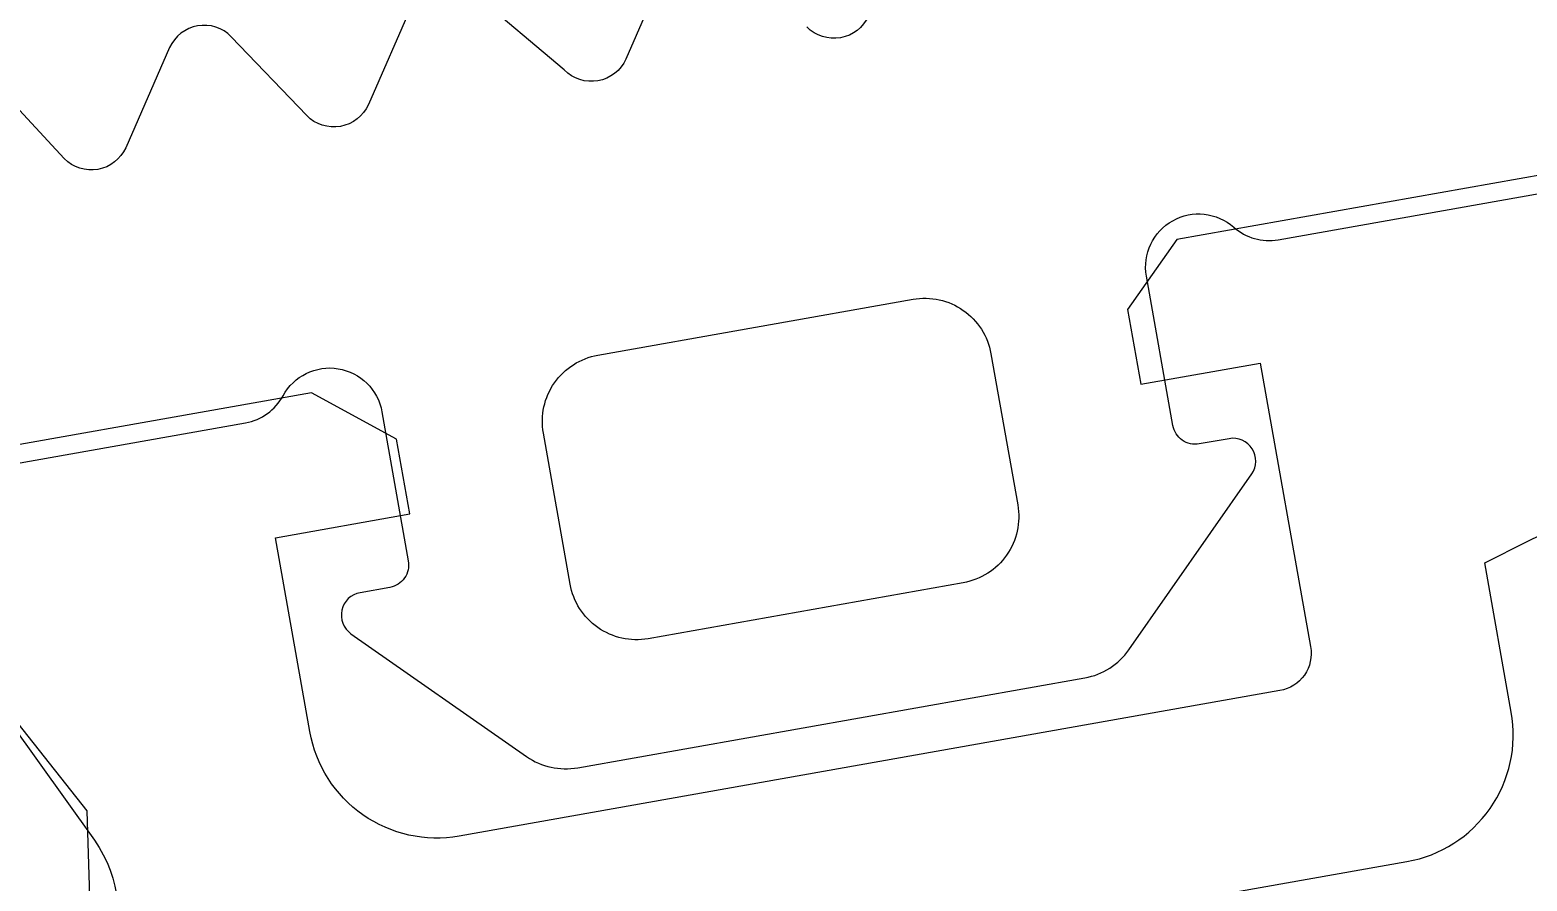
# Model space of a CAD drawing. Header units: millimetres. Extents: x -8428662 to 9409114, y 0 to 249028.
# Drawn here: x 73291.31 to 73303.35, y 105907.56 to 105914.41 of the extents above; entities that cross this region are included whole.
import ezdxf
from ezdxf import colors
from ezdxf.entities.mleader import LeaderData, LeaderLine
from ezdxf.math import Vec2, Vec3

# ---------------------------------------------------------------- set-up
doc = ezdxf.new("R2010")
doc.units = ezdxf.units.MM
doc.header["$MEASUREMENT"] = 0
doc.layers.get('0').update_dxf_attribs({"color": 250, "lineweight": 9})
for name, color, linetype, lineweight in [('АР_Отметки', 250, 'Continuous', 15), ('АР_Размеры', 175, 'Continuous', 9), ('АР_Сущ Несущая стена', 216, 'Continuous', 30)]:
    doc.layers.add(name, color=color, linetype=linetype, lineweight=lineweight)
doc.styles.add('ISOCPEUR', font='isocpeur.ttf', dxfattribs={"width": 0.7})

# ---------------------------------------------------------------- blocks, each defined once
blk = doc.blocks.new('_DotSmall')
at = {"color": 0, "linetype": 'ByBlock', "const_width": 0.5}
blk.add_lwpolyline([(-0.0625, 0, 1), (0.0625, 0, 1)], format="xyb", close=True, dxfattribs=at)

msp = doc.modelspace()

# ---------------------------------------------------------------- linework, layer by layer
at = {"layer": 'АР_Размеры', "color": 5, "lineweight": 0, "ltscale": 100, "transparency": 33554687}
for points in [[(73308.897, 105952.19), (73314.681, 105919.554, 0.414326), (73315.318, 105919.11), (73316.638, 105919.344, 0.410627), (73317.084, 105919.973), (73316.965, 105920.64, 0.492552), (73316.701, 105920.841), (73316.203, 105920.752, -0.441111), (73315.92, 105920.95), (73315.652, 105922.804, -0.208057), (73315.932, 105923.66, -0.000016), (73317.86, 105926.415, -0.439819), (73319.303, 105926.671, -0.000016), (73322.06, 105924.746, -0.208057), (73322.617, 105924.039), (73323.003, 105922.205, -0.441111), (73322.805, 105921.923), (73322.307, 105921.834, 0.492552), (73322.128, 105921.555), (73322.246, 105920.888, 0.410627), (73322.881, 105920.45), (73324.201, 105920.684, 0.414326), (73324.646, 105921.32), (73318.861, 105953.956, 0.523933)], [(73308.897, 105952.19), (73314.681, 105919.554, 0.414326), (73315.318, 105919.11), (73316.638, 105919.344, 0.410627), (73317.084, 105919.973), (73316.965, 105920.64, 0.492552), (73316.701, 105920.841), (73316.203, 105920.752, -0.441111), (73315.92, 105920.95), (73315.652, 105922.804, -0.208057), (73315.932, 105923.66, -0.000016), (73317.86, 105926.415, -0.439819), (73319.303, 105926.671, -0.000016), (73322.06, 105924.746, -0.208057), (73322.617, 105924.039), (73323.003, 105922.205, -0.441111), (73322.805, 105921.923), (73322.307, 105921.834, 0.492552), (73322.128, 105921.555), (73322.246, 105920.888, 0.410627), (73322.881, 105920.45), (73324.201, 105920.684, 0.414326), (73324.646, 105921.32), (73318.861, 105953.956, 0.523933)], [(73308.897, 105952.19), (73314.681, 105919.554, 0.414326), (73315.318, 105919.11), (73316.638, 105919.344, 0.410627), (73317.084, 105919.973), (73316.965, 105920.64, 0.492552), (73316.701, 105920.841), (73316.203, 105920.752, -0.441111), (73315.92, 105920.95), (73315.652, 105922.804, -0.208057), (73315.932, 105923.66, -0.000016), (73317.86, 105926.415, -0.439819), (73319.303, 105926.671, -0.000016), (73322.06, 105924.746, -0.208057), (73322.617, 105924.039), (73323.003, 105922.205, -0.441111), (73322.805, 105921.923), (73322.307, 105921.834, 0.492552), (73322.128, 105921.555), (73322.246, 105920.888, 0.410627), (73322.881, 105920.45), (73324.201, 105920.684, 0.414326), (73324.646, 105921.32), (73318.861, 105953.956, 0.523933)], [(73308.897, 105952.19), (73314.681, 105919.554, 0.414326), (73315.318, 105919.11), (73316.638, 105919.344, 0.410627), (73317.084, 105919.973), (73316.965, 105920.64, 0.492552), (73316.701, 105920.841), (73316.203, 105920.752, -0.441111), (73315.92, 105920.95), (73315.652, 105922.804, -0.208057), (73315.932, 105923.66, -0.000016), (73317.86, 105926.415, -0.439819), (73319.303, 105926.671, -0.000016), (73322.06, 105924.746, -0.208057), (73322.617, 105924.039), (73323.003, 105922.205, -0.441111), (73322.805, 105921.923), (73322.307, 105921.834, 0.492552), (73322.128, 105921.555), (73322.246, 105920.888, 0.410627), (73322.881, 105920.45), (73324.201, 105920.684, 0.414326), (73324.646, 105921.32), (73318.861, 105953.956, 0.523933)], [(73308.897, 105952.19), (73314.681, 105919.554, 0.414326), (73315.318, 105919.11), (73316.638, 105919.344, 0.410627), (73317.084, 105919.973), (73316.965, 105920.64, 0.492552), (73316.701, 105920.841), (73316.203, 105920.752, -0.441111), (73315.92, 105920.95), (73315.652, 105922.804, -0.208057), (73315.932, 105923.66, -0.000016), (73317.86, 105926.415, -0.439819), (73319.303, 105926.671, -0.000016), (73322.06, 105924.746, -0.208057), (73322.617, 105924.039), (73323.003, 105922.205, -0.441111), (73322.805, 105921.923), (73322.307, 105921.834, 0.492552), (73322.128, 105921.555), (73322.246, 105920.888, 0.410627), (73322.881, 105920.45), (73324.201, 105920.684, 0.414326), (73324.646, 105921.32), (73318.861, 105953.956, 0.523933)], [(73308.897, 105952.19), (73314.681, 105919.554, 0.414326), (73315.318, 105919.11), (73316.638, 105919.344, 0.410627), (73317.084, 105919.973), (73316.965, 105920.64, 0.492552), (73316.701, 105920.841), (73316.203, 105920.752, -0.441111), (73315.92, 105920.95), (73315.652, 105922.804, -0.208057), (73315.932, 105923.66, -0.000016), (73317.86, 105926.415, -0.439819), (73319.303, 105926.671, -0.000016), (73322.06, 105924.746, -0.208057), (73322.617, 105924.039), (73323.003, 105922.205, -0.441111), (73322.805, 105921.923), (73322.307, 105921.834, 0.492552), (73322.128, 105921.555), (73322.246, 105920.888, 0.410627), (73322.881, 105920.45), (73324.201, 105920.684, 0.414326), (73324.646, 105921.32), (73318.861, 105953.956, 0.523933)], [(73308.897, 105952.19), (73314.681, 105919.554, 0.414326), (73315.318, 105919.11), (73316.638, 105919.344, 0.410627), (73317.084, 105919.973), (73316.965, 105920.64, 0.492552), (73316.701, 105920.841), (73316.203, 105920.752, -0.441111), (73315.92, 105920.95), (73315.652, 105922.804, -0.208057), (73315.932, 105923.66, -0.000016), (73317.86, 105926.415, -0.439819), (73319.303, 105926.671, -0.000016), (73322.06, 105924.746, -0.208057), (73322.617, 105924.039), (73323.003, 105922.205, -0.441111), (73322.805, 105921.923), (73322.307, 105921.834, 0.492552), (73322.128, 105921.555), (73322.246, 105920.888, 0.410627), (73322.881, 105920.45), (73324.201, 105920.684, 0.414326), (73324.646, 105921.32), (73318.861, 105953.956, 0.523933)], [(73308.897, 105952.19), (73314.681, 105919.554, 0.414326), (73315.318, 105919.11), (73316.638, 105919.344, 0.410627), (73317.084, 105919.973), (73316.965, 105920.64, 0.492552), (73316.701, 105920.841), (73316.203, 105920.752, -0.441111), (73315.92, 105920.95), (73315.652, 105922.804, -0.208057), (73315.932, 105923.66, -0.000016), (73317.86, 105926.415, -0.439819), (73319.303, 105926.671, -0.000016), (73322.06, 105924.746, -0.208057), (73322.617, 105924.039), (73323.003, 105922.205, -0.441111), (73322.805, 105921.923), (73322.307, 105921.834, 0.492552), (73322.128, 105921.555), (73322.246, 105920.888, 0.410627), (73322.881, 105920.45), (73324.201, 105920.684, 0.414326), (73324.646, 105921.32), (73318.861, 105953.956, 0.523933)], [(73308.897, 105952.19), (73314.681, 105919.554, 0.414326), (73315.318, 105919.11), (73316.638, 105919.344, 0.410627), (73317.084, 105919.973), (73316.965, 105920.64, 0.492552), (73316.701, 105920.841), (73316.203, 105920.752, -0.441111), (73315.92, 105920.95), (73315.652, 105922.804, -0.208057), (73315.932, 105923.66, -0.000016), (73317.86, 105926.415, -0.439819), (73319.303, 105926.671, -0.000016), (73322.06, 105924.746, -0.208057), (73322.617, 105924.039), (73323.003, 105922.205, -0.441111), (73322.805, 105921.923), (73322.307, 105921.834, 0.492552), (73322.128, 105921.555), (73322.246, 105920.888, 0.410627), (73322.881, 105920.45), (73324.201, 105920.684, 0.414326), (73324.646, 105921.32), (73318.861, 105953.956, 0.523933)], [(73308.897, 105952.19), (73314.681, 105919.554, 0.414326), (73315.318, 105919.11), (73316.638, 105919.344, 0.410627), (73317.084, 105919.973), (73316.965, 105920.64, 0.492552), (73316.701, 105920.841), (73316.203, 105920.752, -0.441111), (73315.92, 105920.95), (73315.652, 105922.804, -0.208057), (73315.932, 105923.66, -0.000016), (73317.86, 105926.415, -0.439819), (73319.303, 105926.671, -0.000016), (73322.06, 105924.746, -0.208057), (73322.617, 105924.039), (73323.003, 105922.205, -0.441111), (73322.805, 105921.923), (73322.307, 105921.834, 0.492552), (73322.128, 105921.555), (73322.246, 105920.888, 0.410627), (73322.881, 105920.45), (73324.201, 105920.684, 0.414326), (73324.646, 105921.32), (73318.861, 105953.956, 0.523933)], [(73308.897, 105952.19), (73314.681, 105919.554, 0.414326), (73315.318, 105919.11), (73316.638, 105919.344, 0.410627), (73317.084, 105919.973), (73316.965, 105920.64, 0.492552), (73316.701, 105920.841), (73316.203, 105920.752, -0.441111), (73315.92, 105920.95), (73315.652, 105922.804, -0.208057), (73315.932, 105923.66, -0.000016), (73317.86, 105926.415, -0.439819), (73319.303, 105926.671, -0.000016), (73322.06, 105924.746, -0.208057), (73322.617, 105924.039), (73323.003, 105922.205, -0.441111), (73322.805, 105921.923), (73322.307, 105921.834, 0.492552), (73322.128, 105921.555), (73322.246, 105920.888, 0.410627), (73322.881, 105920.45), (73324.201, 105920.684, 0.414326), (73324.646, 105921.32), (73318.861, 105953.956, 0.523933)], [(73308.897, 105952.19), (73314.681, 105919.554, 0.414326), (73315.318, 105919.11), (73316.638, 105919.344, 0.410627), (73317.084, 105919.973), (73316.965, 105920.64, 0.492552), (73316.701, 105920.841), (73316.203, 105920.752, -0.441111), (73315.92, 105920.95), (73315.652, 105922.804, -0.208057), (73315.932, 105923.66, -0.000016), (73317.86, 105926.415, -0.439819), (73319.303, 105926.671, -0.000016), (73322.06, 105924.746, -0.208057), (73322.617, 105924.039), (73323.003, 105922.205, -0.441111), (73322.805, 105921.923), (73322.307, 105921.834, 0.492552), (73322.128, 105921.555), (73322.246, 105920.888, 0.410627), (73322.881, 105920.45), (73324.201, 105920.684, 0.414326), (73324.646, 105921.32), (73318.861, 105953.956, 0.523933)], [(73308.897, 105952.19), (73314.681, 105919.554, 0.414326), (73315.318, 105919.11), (73316.638, 105919.344, 0.410627), (73317.084, 105919.973), (73316.965, 105920.64, 0.492552), (73316.701, 105920.841), (73316.203, 105920.752, -0.441111), (73315.92, 105920.95), (73315.652, 105922.804, -0.208057), (73315.932, 105923.66, -0.000016), (73317.86, 105926.415, -0.439819), (73319.303, 105926.671, -0.000016), (73322.06, 105924.746, -0.208057), (73322.617, 105924.039), (73323.003, 105922.205, -0.441111), (73322.805, 105921.923), (73322.307, 105921.834, 0.492552), (73322.128, 105921.555), (73322.246, 105920.888, 0.410627), (73322.881, 105920.45), (73324.201, 105920.684, 0.414326), (73324.646, 105921.32), (73318.861, 105953.956, 0.523933)], [(73308.897, 105952.19), (73314.681, 105919.554, 0.414326), (73315.318, 105919.11), (73316.638, 105919.344, 0.410627), (73317.084, 105919.973), (73316.965, 105920.64, 0.492552), (73316.701, 105920.841), (73316.203, 105920.752, -0.441111), (73315.92, 105920.95), (73315.652, 105922.804, -0.208057), (73315.932, 105923.66, -0.000016), (73317.86, 105926.415, -0.439819), (73319.303, 105926.671, -0.000016), (73322.06, 105924.746, -0.208057), (73322.617, 105924.039), (73323.003, 105922.205, -0.441111), (73322.805, 105921.923), (73322.307, 105921.834, 0.492552), (73322.128, 105921.555), (73322.246, 105920.888, 0.410627), (73322.881, 105920.45), (73324.201, 105920.684, 0.414326), (73324.646, 105921.32), (73318.861, 105953.956, 0.523933)], [(73308.897, 105952.19), (73314.681, 105919.554, 0.414326), (73315.318, 105919.11), (73316.638, 105919.344, 0.410627), (73317.084, 105919.973), (73316.965, 105920.64, 0.492552), (73316.701, 105920.841), (73316.203, 105920.752, -0.441111), (73315.92, 105920.95), (73315.652, 105922.804, -0.208057), (73315.932, 105923.66, -0.000016), (73317.86, 105926.415, -0.439819), (73319.303, 105926.671, -0.000016), (73322.06, 105924.746, -0.208057), (73322.617, 105924.039), (73323.003, 105922.205, -0.441111), (73322.805, 105921.923), (73322.307, 105921.834, 0.492552), (73322.128, 105921.555), (73322.246, 105920.888, 0.410627), (73322.881, 105920.45), (73324.201, 105920.684, 0.414326), (73324.646, 105921.32), (73318.861, 105953.956, 0.523933)], [(73308.897, 105952.19), (73314.681, 105919.554, 0.414326), (73315.318, 105919.11), (73316.638, 105919.344, 0.410627), (73317.084, 105919.973), (73316.965, 105920.64, 0.492552), (73316.701, 105920.841), (73316.203, 105920.752, -0.441111), (73315.92, 105920.95), (73315.652, 105922.804, -0.208057), (73315.932, 105923.66, -0.000016), (73317.86, 105926.415, -0.439819), (73319.303, 105926.671, -0.000016), (73322.06, 105924.746, -0.208057), (73322.617, 105924.039), (73323.003, 105922.205, -0.441111), (73322.805, 105921.923), (73322.307, 105921.834, 0.492552), (73322.128, 105921.555), (73322.246, 105920.888, 0.410627), (73322.881, 105920.45), (73324.201, 105920.684, 0.414326), (73324.646, 105921.32), (73318.861, 105953.956, 0.523933)], [(73340.158, 105919.746), (73300.536, 105912.723), (73300.14, 105912.158), (73300.247, 105911.558), (73301.207, 105911.728), (73301.612, 105909.447, -0.414362), (73301.365, 105909.093), (73294.762, 105907.923, -0.414326), (73293.56, 105908.763), (73293.284, 105910.323), (73294.364, 105910.515), (73294.258, 105911.115), (73293.573, 105911.489), (73290.211, 105910.893, 0.551224), (73290.016, 105910.416), (73291.826, 105907.889, -0.267349), (73291.926, 105906.86)], [(73340.158, 105919.746), (73300.536, 105912.723), (73300.14, 105912.158), (73300.247, 105911.558), (73301.207, 105911.728), (73301.612, 105909.447, -0.414362), (73301.365, 105909.093), (73294.762, 105907.923, -0.414326), (73293.56, 105908.763), (73293.284, 105910.323), (73294.364, 105910.515), (73294.258, 105911.115), (73293.573, 105911.489), (73290.211, 105910.893, 0.551224), (73290.016, 105910.416), (73291.826, 105907.889, -0.267349), (73291.926, 105906.86)], [(73340.158, 105919.746), (73300.536, 105912.723), (73300.14, 105912.158), (73300.247, 105911.558), (73301.207, 105911.728), (73301.612, 105909.447, -0.414362), (73301.365, 105909.093), (73294.762, 105907.923, -0.414326), (73293.56, 105908.763), (73293.284, 105910.323), (73294.364, 105910.515), (73294.258, 105911.115), (73293.573, 105911.489), (73290.211, 105910.893, 0.551224), (73290.016, 105910.416), (73291.826, 105907.889, -0.267349), (73291.926, 105906.86)], [(73340.158, 105919.746), (73300.536, 105912.723), (73300.14, 105912.158), (73300.247, 105911.558), (73301.207, 105911.728), (73301.612, 105909.447, -0.414362), (73301.365, 105909.093), (73294.762, 105907.923, -0.414326), (73293.56, 105908.763), (73293.284, 105910.323), (73294.364, 105910.515), (73294.258, 105911.115), (73293.573, 105911.489), (73290.211, 105910.893, 0.551224), (73290.016, 105910.416), (73291.826, 105907.889, -0.267349), (73291.926, 105906.86)], [(73340.158, 105919.746), (73300.536, 105912.723), (73300.14, 105912.158), (73300.247, 105911.558), (73301.207, 105911.728), (73301.612, 105909.447, -0.414362), (73301.365, 105909.093), (73294.762, 105907.923, -0.414326), (73293.56, 105908.763), (73293.284, 105910.323), (73294.364, 105910.515), (73294.258, 105911.115), (73293.573, 105911.489), (73290.211, 105910.893, 0.551224), (73290.016, 105910.416), (73291.826, 105907.889, -0.267349), (73291.926, 105906.86)], [(73340.158, 105919.746), (73300.536, 105912.723), (73300.14, 105912.158), (73300.247, 105911.558), (73301.207, 105911.728), (73301.612, 105909.447, -0.414362), (73301.365, 105909.093), (73294.762, 105907.923, -0.414326), (73293.56, 105908.763), (73293.284, 105910.323), (73294.364, 105910.515), (73294.258, 105911.115), (73293.573, 105911.489), (73290.211, 105910.893, 0.551224), (73290.016, 105910.416), (73291.826, 105907.889, -0.267349), (73291.926, 105906.86)], [(73340.158, 105919.746), (73300.536, 105912.723), (73300.14, 105912.158), (73300.247, 105911.558), (73301.207, 105911.728), (73301.612, 105909.447, -0.414362), (73301.365, 105909.093), (73294.762, 105907.923, -0.414326), (73293.56, 105908.763), (73293.284, 105910.323), (73294.364, 105910.515), (73294.258, 105911.115), (73293.573, 105911.489), (73290.211, 105910.893, 0.551224), (73290.016, 105910.416), (73291.826, 105907.889, -0.267349), (73291.926, 105906.86)], [(73340.158, 105919.746), (73300.536, 105912.723), (73300.14, 105912.158), (73300.247, 105911.558), (73301.207, 105911.728), (73301.612, 105909.447, -0.414362), (73301.365, 105909.093), (73294.762, 105907.923, -0.414326), (73293.56, 105908.763), (73293.284, 105910.323), (73294.364, 105910.515), (73294.258, 105911.115), (73293.573, 105911.489), (73290.211, 105910.893, 0.551224), (73290.016, 105910.416), (73291.826, 105907.889, -0.267349), (73291.926, 105906.86)], [(73340.158, 105919.746), (73300.536, 105912.723), (73300.14, 105912.158), (73300.247, 105911.558), (73301.207, 105911.728), (73301.612, 105909.447, -0.414362), (73301.365, 105909.093), (73294.762, 105907.923, -0.414326), (73293.56, 105908.763), (73293.284, 105910.323), (73294.364, 105910.515), (73294.258, 105911.115), (73293.573, 105911.489), (73290.211, 105910.893, 0.551224), (73290.016, 105910.416), (73291.826, 105907.889, -0.267349), (73291.926, 105906.86)], [(73340.158, 105919.746), (73300.536, 105912.723), (73300.14, 105912.158), (73300.247, 105911.558), (73301.207, 105911.728), (73301.612, 105909.447, -0.414362), (73301.365, 105909.093), (73294.762, 105907.923, -0.414326), (73293.56, 105908.763), (73293.284, 105910.323), (73294.364, 105910.515), (73294.258, 105911.115), (73293.573, 105911.489), (73290.211, 105910.893, 0.551224), (73290.016, 105910.416), (73291.826, 105907.889, -0.267349), (73291.926, 105906.86)], [(73340.158, 105919.746), (73300.536, 105912.723), (73300.14, 105912.158), (73300.247, 105911.558), (73301.207, 105911.728), (73301.612, 105909.447, -0.414362), (73301.365, 105909.093), (73294.762, 105907.923, -0.414326), (73293.56, 105908.763), (73293.284, 105910.323), (73294.364, 105910.515), (73294.258, 105911.115), (73293.573, 105911.489), (73290.211, 105910.893, 0.551224), (73290.016, 105910.416), (73291.826, 105907.889, -0.267349), (73291.926, 105906.86)], [(73340.158, 105919.746), (73300.536, 105912.723), (73300.14, 105912.158), (73300.247, 105911.558), (73301.207, 105911.728), (73301.612, 105909.447, -0.414362), (73301.365, 105909.093), (73294.762, 105907.923, -0.414326), (73293.56, 105908.763), (73293.284, 105910.323), (73294.364, 105910.515), (73294.258, 105911.115), (73293.573, 105911.489), (73290.211, 105910.893, 0.551224), (73290.016, 105910.416), (73291.826, 105907.889, -0.267349), (73291.926, 105906.86)], [(73340.158, 105919.746), (73300.536, 105912.723), (73300.14, 105912.158), (73300.247, 105911.558), (73301.207, 105911.728), (73301.612, 105909.447, -0.414362), (73301.365, 105909.093), (73294.762, 105907.923, -0.414326), (73293.56, 105908.763), (73293.284, 105910.323), (73294.364, 105910.515), (73294.258, 105911.115), (73293.573, 105911.489), (73290.211, 105910.893, 0.551224), (73290.016, 105910.416), (73291.826, 105907.889, -0.267349), (73291.926, 105906.86)], [(73340.158, 105919.746), (73300.536, 105912.723), (73300.14, 105912.158), (73300.247, 105911.558), (73301.207, 105911.728), (73301.612, 105909.447, -0.414362), (73301.365, 105909.093), (73294.762, 105907.923, -0.414326), (73293.56, 105908.763), (73293.284, 105910.323), (73294.364, 105910.515), (73294.258, 105911.115), (73293.573, 105911.489), (73290.211, 105910.893, 0.551224), (73290.016, 105910.416), (73291.826, 105907.889, -0.267349), (73291.926, 105906.86)], [(73340.158, 105919.746), (73300.536, 105912.723), (73300.14, 105912.158), (73300.247, 105911.558), (73301.207, 105911.728), (73301.612, 105909.447, -0.414362), (73301.365, 105909.093), (73294.762, 105907.923, -0.414326), (73293.56, 105908.763), (73293.284, 105910.323), (73294.364, 105910.515), (73294.258, 105911.115), (73293.573, 105911.489), (73290.211, 105910.893, 0.551224), (73290.016, 105910.416), (73291.826, 105907.889, -0.267349), (73291.926, 105906.86)], [(73340.158, 105919.746), (73300.536, 105912.723), (73300.14, 105912.158), (73300.247, 105911.558), (73301.207, 105911.728), (73301.612, 105909.447, -0.414362), (73301.365, 105909.093), (73294.762, 105907.923, -0.414326), (73293.56, 105908.763), (73293.284, 105910.323), (73294.364, 105910.515), (73294.258, 105911.115), (73293.573, 105911.489), (73290.211, 105910.893, 0.551224), (73290.016, 105910.416), (73291.826, 105907.889, -0.267349), (73291.926, 105906.86)], [(73296.455, 105914.979), (73296.103, 105914.174, -0.527868), (73295.607, 105914.086), (73294.879, 105914.7, 0.527868)], [(73296.455, 105914.979), (73296.103, 105914.174, -0.527868), (73295.607, 105914.086), (73294.879, 105914.7, 0.527868)], [(73296.455, 105914.979), (73296.103, 105914.174, -0.527868), (73295.607, 105914.086), (73294.879, 105914.7, 0.527868)], [(73296.455, 105914.979), (73296.103, 105914.174, -0.527868), (73295.607, 105914.086), (73294.879, 105914.7, 0.527868)], [(73296.455, 105914.979), (73296.103, 105914.174, -0.527868), (73295.607, 105914.086), (73294.879, 105914.7, 0.527868)], [(73296.455, 105914.979), (73296.103, 105914.174, -0.527868), (73295.607, 105914.086), (73294.879, 105914.7, 0.527868)], [(73296.455, 105914.979), (73296.103, 105914.174, -0.527868), (73295.607, 105914.086), (73294.879, 105914.7, 0.527868)], [(73296.455, 105914.979), (73296.103, 105914.174, -0.527868), (73295.607, 105914.086), (73294.879, 105914.7, 0.527868)], [(73296.455, 105914.979), (73296.103, 105914.174, -0.527868), (73295.607, 105914.086), (73294.879, 105914.7, 0.527868)], [(73296.455, 105914.979), (73296.103, 105914.174, -0.527868), (73295.607, 105914.086), (73294.879, 105914.7, 0.527868)], [(73296.455, 105914.979), (73296.103, 105914.174, -0.527868), (73295.607, 105914.086), (73294.879, 105914.7, 0.527868)], [(73296.455, 105914.979), (73296.103, 105914.174, -0.527868), (73295.607, 105914.086), (73294.879, 105914.7, 0.527868)], [(73296.455, 105914.979), (73296.103, 105914.174, -0.527868), (73295.607, 105914.086), (73294.879, 105914.7, 0.527868)], [(73296.455, 105914.979), (73296.103, 105914.174, -0.527868), (73295.607, 105914.086), (73294.879, 105914.7, 0.527868)], [(73296.455, 105914.979), (73296.103, 105914.174, -0.527868), (73295.607, 105914.086), (73294.879, 105914.7, 0.527868)], [(73296.455, 105914.979), (73296.103, 105914.174, -0.527868), (73295.607, 105914.086), (73294.879, 105914.7, 0.527868)], [(73294.384, 105914.612), (73294.031, 105913.807, -0.527868), (73293.535, 105913.719), (73292.928, 105914.354, 0.527868), (73292.432, 105914.266), (73292.079, 105913.461, -0.527868), (73291.584, 105913.373), (73290.991, 105914.011, 0.57795)], [(73294.384, 105914.612), (73294.031, 105913.807, -0.527868), (73293.535, 105913.719), (73292.928, 105914.354, 0.527868), (73292.432, 105914.266), (73292.079, 105913.461, -0.527868), (73291.584, 105913.373), (73290.991, 105914.011, 0.57795)], [(73294.384, 105914.612), (73294.031, 105913.807, -0.527868), (73293.535, 105913.719), (73292.928, 105914.354, 0.527868), (73292.432, 105914.266), (73292.079, 105913.461, -0.527868), (73291.584, 105913.373), (73290.991, 105914.011, 0.57795)], [(73294.384, 105914.612), (73294.031, 105913.807, -0.527868), (73293.535, 105913.719), (73292.928, 105914.354, 0.527868), (73292.432, 105914.266), (73292.079, 105913.461, -0.527868), (73291.584, 105913.373), (73290.991, 105914.011, 0.57795)], [(73294.384, 105914.612), (73294.031, 105913.807, -0.527868), (73293.535, 105913.719), (73292.928, 105914.354, 0.527868), (73292.432, 105914.266), (73292.079, 105913.461, -0.527868), (73291.584, 105913.373), (73290.991, 105914.011, 0.57795)], [(73294.384, 105914.612), (73294.031, 105913.807, -0.527868), (73293.535, 105913.719), (73292.928, 105914.354, 0.527868), (73292.432, 105914.266), (73292.079, 105913.461, -0.527868), (73291.584, 105913.373), (73290.991, 105914.011, 0.57795)], [(73294.384, 105914.612), (73294.031, 105913.807, -0.527868), (73293.535, 105913.719), (73292.928, 105914.354, 0.527868), (73292.432, 105914.266), (73292.079, 105913.461, -0.527868), (73291.584, 105913.373), (73290.991, 105914.011, 0.57795)], [(73294.384, 105914.612), (73294.031, 105913.807, -0.527868), (73293.535, 105913.719), (73292.928, 105914.354, 0.527868), (73292.432, 105914.266), (73292.079, 105913.461, -0.527868), (73291.584, 105913.373), (73290.991, 105914.011, 0.57795)], [(73294.384, 105914.612), (73294.031, 105913.807, -0.527868), (73293.535, 105913.719), (73292.928, 105914.354, 0.527868), (73292.432, 105914.266), (73292.079, 105913.461, -0.527868), (73291.584, 105913.373), (73290.991, 105914.011, 0.57795)], [(73294.384, 105914.612), (73294.031, 105913.807, -0.527868), (73293.535, 105913.719), (73292.928, 105914.354, 0.527868), (73292.432, 105914.266), (73292.079, 105913.461, -0.527868), (73291.584, 105913.373), (73290.991, 105914.011, 0.57795)], [(73294.384, 105914.612), (73294.031, 105913.807, -0.527868), (73293.535, 105913.719), (73292.928, 105914.354, 0.527868), (73292.432, 105914.266), (73292.079, 105913.461, -0.527868), (73291.584, 105913.373), (73290.991, 105914.011, 0.57795)], [(73294.384, 105914.612), (73294.031, 105913.807, -0.527868), (73293.535, 105913.719), (73292.928, 105914.354, 0.527868), (73292.432, 105914.266), (73292.079, 105913.461, -0.527868), (73291.584, 105913.373), (73290.991, 105914.011, 0.57795)], [(73294.384, 105914.612), (73294.031, 105913.807, -0.527868), (73293.535, 105913.719), (73292.928, 105914.354, 0.527868), (73292.432, 105914.266), (73292.079, 105913.461, -0.527868), (73291.584, 105913.373), (73290.991, 105914.011, 0.57795)], [(73294.384, 105914.612), (73294.031, 105913.807, -0.527868), (73293.535, 105913.719), (73292.928, 105914.354, 0.527868), (73292.432, 105914.266), (73292.079, 105913.461, -0.527868), (73291.584, 105913.373), (73290.991, 105914.011, 0.57795)], [(73294.384, 105914.612), (73294.031, 105913.807, -0.527868), (73293.535, 105913.719), (73292.928, 105914.354, 0.527868), (73292.432, 105914.266), (73292.079, 105913.461, -0.527868), (73291.584, 105913.373), (73290.991, 105914.011, 0.57795)], [(73294.384, 105914.612), (73294.031, 105913.807, -0.527868), (73293.535, 105913.719), (73292.928, 105914.354, 0.527868), (73292.432, 105914.266), (73292.079, 105913.461, -0.527868), (73291.584, 105913.373), (73290.991, 105914.011, 0.57795)], [(73298.054, 105914.52, -0.527868), (73297.559, 105914.432)], [(73298.054, 105914.52, -0.527868), (73297.559, 105914.432)], [(73298.054, 105914.52, -0.527868), (73297.559, 105914.432)], [(73298.054, 105914.52, -0.527868), (73297.559, 105914.432)], [(73298.054, 105914.52, -0.527868), (73297.559, 105914.432)], [(73298.054, 105914.52, -0.527868), (73297.559, 105914.432)], [(73298.054, 105914.52, -0.527868), (73297.559, 105914.432)], [(73298.054, 105914.52, -0.527868), (73297.559, 105914.432)], [(73298.054, 105914.52, -0.527868), (73297.559, 105914.432)], [(73298.054, 105914.52, -0.527868), (73297.559, 105914.432)], [(73298.054, 105914.52, -0.527868), (73297.559, 105914.432)], [(73298.054, 105914.52, -0.527868), (73297.559, 105914.432)], [(73298.054, 105914.52, -0.527868), (73297.559, 105914.432)], [(73298.054, 105914.52, -0.527868), (73297.559, 105914.432)], [(73298.054, 105914.52, -0.527868), (73297.559, 105914.432)], [(73298.054, 105914.52, -0.527868), (73297.559, 105914.432)], [(73289.322, 105910.588), (73293.043, 105911.248, 0.228696), (73293.344, 105911.465, -0.319049), (73293.788, 105911.683, -0.319002), (73294.14, 105911.336), (73294.352, 105910.136, -0.4144), (73294.204, 105909.924), (73293.964, 105909.881, 0.668339), (73293.891, 105909.551), (73295.304, 105908.563, 0.198883), (73295.715, 105908.473), (73299.796, 105909.196, 0.198883), (73300.15, 105909.422), (73301.138, 105910.836, 0.668339), (73300.956, 105911.12), (73300.716, 105911.078, -0.4144), (73300.504, 105911.226), (73300.291, 105912.427, -0.710202), (73300.994, 105912.821, 0.228696), (73301.351, 105912.72), (73310.525, 105914.346, 0.414362)], [(73289.322, 105910.588), (73293.043, 105911.248, 0.228696), (73293.344, 105911.465, -0.319049), (73293.788, 105911.683, -0.319002), (73294.14, 105911.336), (73294.352, 105910.136, -0.4144), (73294.204, 105909.924), (73293.964, 105909.881, 0.668339), (73293.891, 105909.551), (73295.304, 105908.563, 0.198883), (73295.715, 105908.473), (73299.796, 105909.196, 0.198883), (73300.15, 105909.422), (73301.138, 105910.836, 0.668339), (73300.956, 105911.12), (73300.716, 105911.078, -0.4144), (73300.504, 105911.226), (73300.291, 105912.427, -0.710202), (73300.994, 105912.821, 0.228696), (73301.351, 105912.72), (73310.525, 105914.346, 0.414362)], [(73289.322, 105910.588), (73293.043, 105911.248, 0.228696), (73293.344, 105911.465, -0.319049), (73293.788, 105911.683, -0.319002), (73294.14, 105911.336), (73294.352, 105910.136, -0.4144), (73294.204, 105909.924), (73293.964, 105909.881, 0.668339), (73293.891, 105909.551), (73295.304, 105908.563, 0.198883), (73295.715, 105908.473), (73299.796, 105909.196, 0.198883), (73300.15, 105909.422), (73301.138, 105910.836, 0.668339), (73300.956, 105911.12), (73300.716, 105911.078, -0.4144), (73300.504, 105911.226), (73300.291, 105912.427, -0.710202), (73300.994, 105912.821, 0.228696), (73301.351, 105912.72), (73310.525, 105914.346, 0.414362)], [(73289.322, 105910.588), (73293.043, 105911.248, 0.228696), (73293.344, 105911.465, -0.319049), (73293.788, 105911.683, -0.319002), (73294.14, 105911.336), (73294.352, 105910.136, -0.4144), (73294.204, 105909.924), (73293.964, 105909.881, 0.668339), (73293.891, 105909.551), (73295.304, 105908.563, 0.198883), (73295.715, 105908.473), (73299.796, 105909.196, 0.198883), (73300.15, 105909.422), (73301.138, 105910.836, 0.668339), (73300.956, 105911.12), (73300.716, 105911.078, -0.4144), (73300.504, 105911.226), (73300.291, 105912.427, -0.710202), (73300.994, 105912.821, 0.228696), (73301.351, 105912.72), (73310.525, 105914.346, 0.414362)], [(73289.322, 105910.588), (73293.043, 105911.248, 0.228696), (73293.344, 105911.465, -0.319049), (73293.788, 105911.683, -0.319002), (73294.14, 105911.336), (73294.352, 105910.136, -0.4144), (73294.204, 105909.924), (73293.964, 105909.881, 0.668339), (73293.891, 105909.551), (73295.304, 105908.563, 0.198883), (73295.715, 105908.473), (73299.796, 105909.196, 0.198883), (73300.15, 105909.422), (73301.138, 105910.836, 0.668339), (73300.956, 105911.12), (73300.716, 105911.078, -0.4144), (73300.504, 105911.226), (73300.291, 105912.427, -0.710202), (73300.994, 105912.821, 0.228696), (73301.351, 105912.72), (73310.525, 105914.346, 0.414362)], [(73289.322, 105910.588), (73293.043, 105911.248, 0.228696), (73293.344, 105911.465, -0.319049), (73293.788, 105911.683, -0.319002), (73294.14, 105911.336), (73294.352, 105910.136, -0.4144), (73294.204, 105909.924), (73293.964, 105909.881, 0.668339), (73293.891, 105909.551), (73295.304, 105908.563, 0.198883), (73295.715, 105908.473), (73299.796, 105909.196, 0.198883), (73300.15, 105909.422), (73301.138, 105910.836, 0.668339), (73300.956, 105911.12), (73300.716, 105911.078, -0.4144), (73300.504, 105911.226), (73300.291, 105912.427, -0.710202), (73300.994, 105912.821, 0.228696), (73301.351, 105912.72), (73310.525, 105914.346, 0.414362)], [(73289.322, 105910.588), (73293.043, 105911.248, 0.228696), (73293.344, 105911.465, -0.319049), (73293.788, 105911.683, -0.319002), (73294.14, 105911.336), (73294.352, 105910.136, -0.4144), (73294.204, 105909.924), (73293.964, 105909.881, 0.668339), (73293.891, 105909.551), (73295.304, 105908.563, 0.198883), (73295.715, 105908.473), (73299.796, 105909.196, 0.198883), (73300.15, 105909.422), (73301.138, 105910.836, 0.668339), (73300.956, 105911.12), (73300.716, 105911.078, -0.4144), (73300.504, 105911.226), (73300.291, 105912.427, -0.710202), (73300.994, 105912.821, 0.228696), (73301.351, 105912.72), (73310.525, 105914.346, 0.414362)], [(73289.322, 105910.588), (73293.043, 105911.248, 0.228696), (73293.344, 105911.465, -0.319049), (73293.788, 105911.683, -0.319002), (73294.14, 105911.336), (73294.352, 105910.136, -0.4144), (73294.204, 105909.924), (73293.964, 105909.881, 0.668339), (73293.891, 105909.551), (73295.304, 105908.563, 0.198883), (73295.715, 105908.473), (73299.796, 105909.196, 0.198883), (73300.15, 105909.422), (73301.138, 105910.836, 0.668339), (73300.956, 105911.12), (73300.716, 105911.078, -0.4144), (73300.504, 105911.226), (73300.291, 105912.427, -0.710202), (73300.994, 105912.821, 0.228696), (73301.351, 105912.72), (73310.525, 105914.346, 0.414362)], [(73289.322, 105910.588), (73293.043, 105911.248, 0.228696), (73293.344, 105911.465, -0.319049), (73293.788, 105911.683, -0.319002), (73294.14, 105911.336), (73294.352, 105910.136, -0.4144), (73294.204, 105909.924), (73293.964, 105909.881, 0.668339), (73293.891, 105909.551), (73295.304, 105908.563, 0.198883), (73295.715, 105908.473), (73299.796, 105909.196, 0.198883), (73300.15, 105909.422), (73301.138, 105910.836, 0.668339), (73300.956, 105911.12), (73300.716, 105911.078, -0.4144), (73300.504, 105911.226), (73300.291, 105912.427, -0.710202), (73300.994, 105912.821, 0.228696), (73301.351, 105912.72), (73310.525, 105914.346, 0.414362)], [(73289.322, 105910.588), (73293.043, 105911.248, 0.228696), (73293.344, 105911.465, -0.319049), (73293.788, 105911.683, -0.319002), (73294.14, 105911.336), (73294.352, 105910.136, -0.4144), (73294.204, 105909.924), (73293.964, 105909.881, 0.668339), (73293.891, 105909.551), (73295.304, 105908.563, 0.198883), (73295.715, 105908.473), (73299.796, 105909.196, 0.198883), (73300.15, 105909.422), (73301.138, 105910.836, 0.668339), (73300.956, 105911.12), (73300.716, 105911.078, -0.4144), (73300.504, 105911.226), (73300.291, 105912.427, -0.710202), (73300.994, 105912.821, 0.228696), (73301.351, 105912.72), (73310.525, 105914.346, 0.414362)], [(73289.322, 105910.588), (73293.043, 105911.248, 0.228696), (73293.344, 105911.465, -0.319049), (73293.788, 105911.683, -0.319002), (73294.14, 105911.336), (73294.352, 105910.136, -0.4144), (73294.204, 105909.924), (73293.964, 105909.881, 0.668339), (73293.891, 105909.551), (73295.304, 105908.563, 0.198883), (73295.715, 105908.473), (73299.796, 105909.196, 0.198883), (73300.15, 105909.422), (73301.138, 105910.836, 0.668339), (73300.956, 105911.12), (73300.716, 105911.078, -0.4144), (73300.504, 105911.226), (73300.291, 105912.427, -0.710202), (73300.994, 105912.821, 0.228696), (73301.351, 105912.72), (73310.525, 105914.346, 0.414362)], [(73289.322, 105910.588), (73293.043, 105911.248, 0.228696), (73293.344, 105911.465, -0.319049), (73293.788, 105911.683, -0.319002), (73294.14, 105911.336), (73294.352, 105910.136, -0.4144), (73294.204, 105909.924), (73293.964, 105909.881, 0.668339), (73293.891, 105909.551), (73295.304, 105908.563, 0.198883), (73295.715, 105908.473), (73299.796, 105909.196, 0.198883), (73300.15, 105909.422), (73301.138, 105910.836, 0.668339), (73300.956, 105911.12), (73300.716, 105911.078, -0.4144), (73300.504, 105911.226), (73300.291, 105912.427, -0.710202), (73300.994, 105912.821, 0.228696), (73301.351, 105912.72), (73310.525, 105914.346, 0.414362)], [(73289.322, 105910.588), (73293.043, 105911.248, 0.228696), (73293.344, 105911.465, -0.319049), (73293.788, 105911.683, -0.319002), (73294.14, 105911.336), (73294.352, 105910.136, -0.4144), (73294.204, 105909.924), (73293.964, 105909.881, 0.668339), (73293.891, 105909.551), (73295.304, 105908.563, 0.198883), (73295.715, 105908.473), (73299.796, 105909.196, 0.198883), (73300.15, 105909.422), (73301.138, 105910.836, 0.668339), (73300.956, 105911.12), (73300.716, 105911.078, -0.4144), (73300.504, 105911.226), (73300.291, 105912.427, -0.710202), (73300.994, 105912.821, 0.228696), (73301.351, 105912.72), (73310.525, 105914.346, 0.414362)], [(73289.322, 105910.588), (73293.043, 105911.248, 0.228696), (73293.344, 105911.465, -0.319049), (73293.788, 105911.683, -0.319002), (73294.14, 105911.336), (73294.352, 105910.136, -0.4144), (73294.204, 105909.924), (73293.964, 105909.881, 0.668339), (73293.891, 105909.551), (73295.304, 105908.563, 0.198883), (73295.715, 105908.473), (73299.796, 105909.196, 0.198883), (73300.15, 105909.422), (73301.138, 105910.836, 0.668339), (73300.956, 105911.12), (73300.716, 105911.078, -0.4144), (73300.504, 105911.226), (73300.291, 105912.427, -0.710202), (73300.994, 105912.821, 0.228696), (73301.351, 105912.72), (73310.525, 105914.346, 0.414362)], [(73289.322, 105910.588), (73293.043, 105911.248, 0.228696), (73293.344, 105911.465, -0.319049), (73293.788, 105911.683, -0.319002), (73294.14, 105911.336), (73294.352, 105910.136, -0.4144), (73294.204, 105909.924), (73293.964, 105909.881, 0.668339), (73293.891, 105909.551), (73295.304, 105908.563, 0.198883), (73295.715, 105908.473), (73299.796, 105909.196, 0.198883), (73300.15, 105909.422), (73301.138, 105910.836, 0.668339), (73300.956, 105911.12), (73300.716, 105911.078, -0.4144), (73300.504, 105911.226), (73300.291, 105912.427, -0.710202), (73300.994, 105912.821, 0.228696), (73301.351, 105912.72), (73310.525, 105914.346, 0.414362)], [(73289.322, 105910.588), (73293.043, 105911.248, 0.228696), (73293.344, 105911.465, -0.319049), (73293.788, 105911.683, -0.319002), (73294.14, 105911.336), (73294.352, 105910.136, -0.4144), (73294.204, 105909.924), (73293.964, 105909.881, 0.668339), (73293.891, 105909.551), (73295.304, 105908.563, 0.198883), (73295.715, 105908.473), (73299.796, 105909.196, 0.198883), (73300.15, 105909.422), (73301.138, 105910.836, 0.668339), (73300.956, 105911.12), (73300.716, 105911.078, -0.4144), (73300.504, 105911.226), (73300.291, 105912.427, -0.710202), (73300.994, 105912.821, 0.228696), (73301.351, 105912.72), (73310.525, 105914.346, 0.414362)], [(73295.064, 105906.42), (73302.387, 105907.718, 0.414326), (73303.227, 105908.919), (73303.014, 105910.12, -0.082799), (73310.714, 105912.598), (73320.438, 105914.321)], [(73295.064, 105906.42), (73302.387, 105907.718, 0.414326), (73303.227, 105908.919), (73303.014, 105910.12, -0.082799), (73310.714, 105912.598), (73320.438, 105914.321)], [(73295.064, 105906.42), (73302.387, 105907.718, 0.414326), (73303.227, 105908.919), (73303.014, 105910.12, -0.082799), (73310.714, 105912.598), (73320.438, 105914.321)], [(73295.064, 105906.42), (73302.387, 105907.718, 0.414326), (73303.227, 105908.919), (73303.014, 105910.12, -0.082799), (73310.714, 105912.598), (73320.438, 105914.321)], [(73295.064, 105906.42), (73302.387, 105907.718, 0.414326), (73303.227, 105908.919), (73303.014, 105910.12, -0.082799), (73310.714, 105912.598), (73320.438, 105914.321)], [(73295.064, 105906.42), (73302.387, 105907.718, 0.414326), (73303.227, 105908.919), (73303.014, 105910.12, -0.082799), (73310.714, 105912.598), (73320.438, 105914.321)], [(73295.064, 105906.42), (73302.387, 105907.718, 0.414326), (73303.227, 105908.919), (73303.014, 105910.12, -0.082799), (73310.714, 105912.598), (73320.438, 105914.321)], [(73295.064, 105906.42), (73302.387, 105907.718, 0.414326), (73303.227, 105908.919), (73303.014, 105910.12, -0.082799), (73310.714, 105912.598), (73320.438, 105914.321)], [(73295.064, 105906.42), (73302.387, 105907.718, 0.414326), (73303.227, 105908.919), (73303.014, 105910.12, -0.082799), (73310.714, 105912.598), (73320.438, 105914.321)], [(73295.064, 105906.42), (73302.387, 105907.718, 0.414326), (73303.227, 105908.919), (73303.014, 105910.12, -0.082799), (73310.714, 105912.598), (73320.438, 105914.321)], [(73295.064, 105906.42), (73302.387, 105907.718, 0.414326), (73303.227, 105908.919), (73303.014, 105910.12, -0.082799), (73310.714, 105912.598), (73320.438, 105914.321)], [(73295.064, 105906.42), (73302.387, 105907.718, 0.414326), (73303.227, 105908.919), (73303.014, 105910.12, -0.082799), (73310.714, 105912.598), (73320.438, 105914.321)], [(73295.064, 105906.42), (73302.387, 105907.718, 0.414326), (73303.227, 105908.919), (73303.014, 105910.12, -0.082799), (73310.714, 105912.598), (73320.438, 105914.321)], [(73295.064, 105906.42), (73302.387, 105907.718, 0.414326), (73303.227, 105908.919), (73303.014, 105910.12, -0.082799), (73310.714, 105912.598), (73320.438, 105914.321)], [(73295.064, 105906.42), (73302.387, 105907.718, 0.414326), (73303.227, 105908.919), (73303.014, 105910.12, -0.082799), (73310.714, 105912.598), (73320.438, 105914.321)], [(73295.064, 105906.42), (73302.387, 105907.718, 0.414326), (73303.227, 105908.919), (73303.014, 105910.12, -0.082799), (73310.714, 105912.598), (73320.438, 105914.321)]]:
    msp.add_lwpolyline(points, format="xyb", dxfattribs=at)
at = {"layer": 'АР_Размеры', "color": 5}
msp.add_lwpolyline([(73295.877, 105911.792), (73298.413, 105912.242, -0.414214), (73299.04, 105911.803), (73299.256, 105910.588, -0.414214), (73298.817, 105909.961), (73296.282, 105909.511, -0.414214), (73295.654, 105909.95), (73295.439, 105911.165, -0.414214)], format="xyb", close=True, dxfattribs=at)
msp.add_lwpolyline([(73295.877, 105911.792), (73298.413, 105912.242, -0.414214), (73299.04, 105911.803), (73299.256, 105910.588, -0.414214), (73298.817, 105909.961), (73296.282, 105909.511, -0.414214), (73295.654, 105909.95), (73295.439, 105911.165, -0.414214)], format="xyb", close=True, dxfattribs=at)
msp.add_lwpolyline([(73295.877, 105911.792), (73298.413, 105912.242, -0.414214), (73299.04, 105911.803), (73299.256, 105910.588, -0.414214), (73298.817, 105909.961), (73296.282, 105909.511, -0.414214), (73295.654, 105909.95), (73295.439, 105911.165, -0.414214)], format="xyb", close=True, dxfattribs=at)
msp.add_lwpolyline([(73295.877, 105911.792), (73298.413, 105912.242, -0.414214), (73299.04, 105911.803), (73299.256, 105910.588, -0.414214), (73298.817, 105909.961), (73296.282, 105909.511, -0.414214), (73295.654, 105909.95), (73295.439, 105911.165, -0.414214)], format="xyb", close=True, dxfattribs=at)
msp.add_lwpolyline([(73295.877, 105911.792), (73298.413, 105912.242, -0.414214), (73299.04, 105911.803), (73299.256, 105910.588, -0.414214), (73298.817, 105909.961), (73296.282, 105909.511, -0.414214), (73295.654, 105909.95), (73295.439, 105911.165, -0.414214)], format="xyb", close=True, dxfattribs=at)
msp.add_lwpolyline([(73295.877, 105911.792), (73298.413, 105912.242, -0.414214), (73299.04, 105911.803), (73299.256, 105910.588, -0.414214), (73298.817, 105909.961), (73296.282, 105909.511, -0.414214), (73295.654, 105909.95), (73295.439, 105911.165, -0.414214)], format="xyb", close=True, dxfattribs=at)
msp.add_lwpolyline([(73295.877, 105911.792), (73298.413, 105912.242, -0.414214), (73299.04, 105911.803), (73299.256, 105910.588, -0.414214), (73298.817, 105909.961), (73296.282, 105909.511, -0.414214), (73295.654, 105909.95), (73295.439, 105911.165, -0.414214)], format="xyb", close=True, dxfattribs=at)
msp.add_lwpolyline([(73295.877, 105911.792), (73298.413, 105912.242, -0.414214), (73299.04, 105911.803), (73299.256, 105910.588, -0.414214), (73298.817, 105909.961), (73296.282, 105909.511, -0.414214), (73295.654, 105909.95), (73295.439, 105911.165, -0.414214)], format="xyb", close=True, dxfattribs=at)
msp.add_lwpolyline([(73295.877, 105911.792), (73298.413, 105912.242, -0.414214), (73299.04, 105911.803), (73299.256, 105910.588, -0.414214), (73298.817, 105909.961), (73296.282, 105909.511, -0.414214), (73295.654, 105909.95), (73295.439, 105911.165, -0.414214)], format="xyb", close=True, dxfattribs=at)
msp.add_lwpolyline([(73295.877, 105911.792), (73298.413, 105912.242, -0.414214), (73299.04, 105911.803), (73299.256, 105910.588, -0.414214), (73298.817, 105909.961), (73296.282, 105909.511, -0.414214), (73295.654, 105909.95), (73295.439, 105911.165, -0.414214)], format="xyb", close=True, dxfattribs=at)
msp.add_lwpolyline([(73295.877, 105911.792), (73298.413, 105912.242, -0.414214), (73299.04, 105911.803), (73299.256, 105910.588, -0.414214), (73298.817, 105909.961), (73296.282, 105909.511, -0.414214), (73295.654, 105909.95), (73295.439, 105911.165, -0.414214)], format="xyb", close=True, dxfattribs=at)
msp.add_lwpolyline([(73295.877, 105911.792), (73298.413, 105912.242, -0.414214), (73299.04, 105911.803), (73299.256, 105910.588, -0.414214), (73298.817, 105909.961), (73296.282, 105909.511, -0.414214), (73295.654, 105909.95), (73295.439, 105911.165, -0.414214)], format="xyb", close=True, dxfattribs=at)
msp.add_lwpolyline([(73295.877, 105911.792), (73298.413, 105912.242, -0.414214), (73299.04, 105911.803), (73299.256, 105910.588, -0.414214), (73298.817, 105909.961), (73296.282, 105909.511, -0.414214), (73295.654, 105909.95), (73295.439, 105911.165, -0.414214)], format="xyb", close=True, dxfattribs=at)
msp.add_lwpolyline([(73295.877, 105911.792), (73298.413, 105912.242, -0.414214), (73299.04, 105911.803), (73299.256, 105910.588, -0.414214), (73298.817, 105909.961), (73296.282, 105909.511, -0.414214), (73295.654, 105909.95), (73295.439, 105911.165, -0.414214)], format="xyb", close=True, dxfattribs=at)
msp.add_lwpolyline([(73295.877, 105911.792), (73298.413, 105912.242, -0.414214), (73299.04, 105911.803), (73299.256, 105910.588, -0.414214), (73298.817, 105909.961), (73296.282, 105909.511, -0.414214), (73295.654, 105909.95), (73295.439, 105911.165, -0.414214)], format="xyb", close=True, dxfattribs=at)
msp.add_lwpolyline([(73295.877, 105911.792), (73298.413, 105912.242, -0.414214), (73299.04, 105911.803), (73299.256, 105910.588, -0.414214), (73298.817, 105909.961), (73296.282, 105909.511, -0.414214), (73295.654, 105909.95), (73295.439, 105911.165, -0.414214)], format="xyb", close=True, dxfattribs=at)
at = {"layer": 'АР_Размеры', "color": 5, "lineweight": 0, "ltscale": 100, "transparency": 33554687}
msp.add_lwpolyline([(73353.023, 105908.21), (73352.706, 105907.906), (73292.821, 105897.292), (73292.538, 105897.489), (73292.347, 105898.57), (73292.523, 105898.973), (73294.924, 105899.398), (73295.122, 105899.681), (73294.994, 105900.401), (73294.69, 105900.719), (73292.289, 105900.293), (73292.006, 105900.491), (73291.049, 105905.893), (73291.796, 105907.264), (73291.768, 105908.125), (73289.534, 105910.949), (73288.856, 105910.581), (73291.218, 105897.255), (73292.935, 105895.95), (73353.06, 105906.606)], dxfattribs=at)
msp.add_lwpolyline([(73353.023, 105908.21), (73352.706, 105907.906), (73292.821, 105897.292), (73292.538, 105897.489), (73292.347, 105898.57), (73292.523, 105898.973), (73294.924, 105899.398), (73295.122, 105899.681), (73294.994, 105900.401), (73294.69, 105900.719), (73292.289, 105900.293), (73292.006, 105900.491), (73291.049, 105905.893), (73291.796, 105907.264), (73291.768, 105908.125), (73289.534, 105910.949), (73288.856, 105910.581), (73291.218, 105897.255), (73292.935, 105895.95), (73353.06, 105906.606)], dxfattribs=at)
msp.add_lwpolyline([(73353.023, 105908.21), (73352.706, 105907.906), (73292.821, 105897.292), (73292.538, 105897.489), (73292.347, 105898.57), (73292.523, 105898.973), (73294.924, 105899.398), (73295.122, 105899.681), (73294.994, 105900.401), (73294.69, 105900.719), (73292.289, 105900.293), (73292.006, 105900.491), (73291.049, 105905.893), (73291.796, 105907.264), (73291.768, 105908.125), (73289.534, 105910.949), (73288.856, 105910.581), (73291.218, 105897.255), (73292.935, 105895.95), (73353.06, 105906.606)], dxfattribs=at)
msp.add_lwpolyline([(73353.023, 105908.21), (73352.706, 105907.906), (73292.821, 105897.292), (73292.538, 105897.489), (73292.347, 105898.57), (73292.523, 105898.973), (73294.924, 105899.398), (73295.122, 105899.681), (73294.994, 105900.401), (73294.69, 105900.719), (73292.289, 105900.293), (73292.006, 105900.491), (73291.049, 105905.893), (73291.796, 105907.264), (73291.768, 105908.125), (73289.534, 105910.949), (73288.856, 105910.581), (73291.218, 105897.255), (73292.935, 105895.95), (73353.06, 105906.606)], dxfattribs=at)
msp.add_lwpolyline([(73353.023, 105908.21), (73352.706, 105907.906), (73292.821, 105897.292), (73292.538, 105897.489), (73292.347, 105898.57), (73292.523, 105898.973), (73294.924, 105899.398), (73295.122, 105899.681), (73294.994, 105900.401), (73294.69, 105900.719), (73292.289, 105900.293), (73292.006, 105900.491), (73291.049, 105905.893), (73291.796, 105907.264), (73291.768, 105908.125), (73289.534, 105910.949), (73288.856, 105910.581), (73291.218, 105897.255), (73292.935, 105895.95), (73353.06, 105906.606)], dxfattribs=at)
msp.add_lwpolyline([(73353.023, 105908.21), (73352.706, 105907.906), (73292.821, 105897.292), (73292.538, 105897.489), (73292.347, 105898.57), (73292.523, 105898.973), (73294.924, 105899.398), (73295.122, 105899.681), (73294.994, 105900.401), (73294.69, 105900.719), (73292.289, 105900.293), (73292.006, 105900.491), (73291.049, 105905.893), (73291.796, 105907.264), (73291.768, 105908.125), (73289.534, 105910.949), (73288.856, 105910.581), (73291.218, 105897.255), (73292.935, 105895.95), (73353.06, 105906.606)], dxfattribs=at)
msp.add_lwpolyline([(73353.023, 105908.21), (73352.706, 105907.906), (73292.821, 105897.292), (73292.538, 105897.489), (73292.347, 105898.57), (73292.523, 105898.973), (73294.924, 105899.398), (73295.122, 105899.681), (73294.994, 105900.401), (73294.69, 105900.719), (73292.289, 105900.293), (73292.006, 105900.491), (73291.049, 105905.893), (73291.796, 105907.264), (73291.768, 105908.125), (73289.534, 105910.949), (73288.856, 105910.581), (73291.218, 105897.255), (73292.935, 105895.95), (73353.06, 105906.606)], dxfattribs=at)
msp.add_lwpolyline([(73353.023, 105908.21), (73352.706, 105907.906), (73292.821, 105897.292), (73292.538, 105897.489), (73292.347, 105898.57), (73292.523, 105898.973), (73294.924, 105899.398), (73295.122, 105899.681), (73294.994, 105900.401), (73294.69, 105900.719), (73292.289, 105900.293), (73292.006, 105900.491), (73291.049, 105905.893), (73291.796, 105907.264), (73291.768, 105908.125), (73289.534, 105910.949), (73288.856, 105910.581), (73291.218, 105897.255), (73292.935, 105895.95), (73353.06, 105906.606)], dxfattribs=at)
msp.add_lwpolyline([(73353.023, 105908.21), (73352.706, 105907.906), (73292.821, 105897.292), (73292.538, 105897.489), (73292.347, 105898.57), (73292.523, 105898.973), (73294.924, 105899.398), (73295.122, 105899.681), (73294.994, 105900.401), (73294.69, 105900.719), (73292.289, 105900.293), (73292.006, 105900.491), (73291.049, 105905.893), (73291.796, 105907.264), (73291.768, 105908.125), (73289.534, 105910.949), (73288.856, 105910.581), (73291.218, 105897.255), (73292.935, 105895.95), (73353.06, 105906.606)], dxfattribs=at)
msp.add_lwpolyline([(73353.023, 105908.21), (73352.706, 105907.906), (73292.821, 105897.292), (73292.538, 105897.489), (73292.347, 105898.57), (73292.523, 105898.973), (73294.924, 105899.398), (73295.122, 105899.681), (73294.994, 105900.401), (73294.69, 105900.719), (73292.289, 105900.293), (73292.006, 105900.491), (73291.049, 105905.893), (73291.796, 105907.264), (73291.768, 105908.125), (73289.534, 105910.949), (73288.856, 105910.581), (73291.218, 105897.255), (73292.935, 105895.95), (73353.06, 105906.606)], dxfattribs=at)
msp.add_lwpolyline([(73353.023, 105908.21), (73352.706, 105907.906), (73292.821, 105897.292), (73292.538, 105897.489), (73292.347, 105898.57), (73292.523, 105898.973), (73294.924, 105899.398), (73295.122, 105899.681), (73294.994, 105900.401), (73294.69, 105900.719), (73292.289, 105900.293), (73292.006, 105900.491), (73291.049, 105905.893), (73291.796, 105907.264), (73291.768, 105908.125), (73289.534, 105910.949), (73288.856, 105910.581), (73291.218, 105897.255), (73292.935, 105895.95), (73353.06, 105906.606)], dxfattribs=at)
msp.add_lwpolyline([(73353.023, 105908.21), (73352.706, 105907.906), (73292.821, 105897.292), (73292.538, 105897.489), (73292.347, 105898.57), (73292.523, 105898.973), (73294.924, 105899.398), (73295.122, 105899.681), (73294.994, 105900.401), (73294.69, 105900.719), (73292.289, 105900.293), (73292.006, 105900.491), (73291.049, 105905.893), (73291.796, 105907.264), (73291.768, 105908.125), (73289.534, 105910.949), (73288.856, 105910.581), (73291.218, 105897.255), (73292.935, 105895.95), (73353.06, 105906.606)], dxfattribs=at)
msp.add_lwpolyline([(73353.023, 105908.21), (73352.706, 105907.906), (73292.821, 105897.292), (73292.538, 105897.489), (73292.347, 105898.57), (73292.523, 105898.973), (73294.924, 105899.398), (73295.122, 105899.681), (73294.994, 105900.401), (73294.69, 105900.719), (73292.289, 105900.293), (73292.006, 105900.491), (73291.049, 105905.893), (73291.796, 105907.264), (73291.768, 105908.125), (73289.534, 105910.949), (73288.856, 105910.581), (73291.218, 105897.255), (73292.935, 105895.95), (73353.06, 105906.606)], dxfattribs=at)
msp.add_lwpolyline([(73353.023, 105908.21), (73352.706, 105907.906), (73292.821, 105897.292), (73292.538, 105897.489), (73292.347, 105898.57), (73292.523, 105898.973), (73294.924, 105899.398), (73295.122, 105899.681), (73294.994, 105900.401), (73294.69, 105900.719), (73292.289, 105900.293), (73292.006, 105900.491), (73291.049, 105905.893), (73291.796, 105907.264), (73291.768, 105908.125), (73289.534, 105910.949), (73288.856, 105910.581), (73291.218, 105897.255), (73292.935, 105895.95), (73353.06, 105906.606)], dxfattribs=at)
msp.add_lwpolyline([(73353.023, 105908.21), (73352.706, 105907.906), (73292.821, 105897.292), (73292.538, 105897.489), (73292.347, 105898.57), (73292.523, 105898.973), (73294.924, 105899.398), (73295.122, 105899.681), (73294.994, 105900.401), (73294.69, 105900.719), (73292.289, 105900.293), (73292.006, 105900.491), (73291.049, 105905.893), (73291.796, 105907.264), (73291.768, 105908.125), (73289.534, 105910.949), (73288.856, 105910.581), (73291.218, 105897.255), (73292.935, 105895.95), (73353.06, 105906.606)], dxfattribs=at)
msp.add_lwpolyline([(73353.023, 105908.21), (73352.706, 105907.906), (73292.821, 105897.292), (73292.538, 105897.489), (73292.347, 105898.57), (73292.523, 105898.973), (73294.924, 105899.398), (73295.122, 105899.681), (73294.994, 105900.401), (73294.69, 105900.719), (73292.289, 105900.293), (73292.006, 105900.491), (73291.049, 105905.893), (73291.796, 105907.264), (73291.768, 105908.125), (73289.534, 105910.949), (73288.856, 105910.581), (73291.218, 105897.255), (73292.935, 105895.95), (73353.06, 105906.606)], dxfattribs=at)
at = {"layer": 'АР_Сущ Несущая стена', "lineweight": 18, "ltscale": 100}
msp.add_arc((72770.176, 115484.916), 9778.655, 272.592548, 356.6353914, dxfattribs=at)

# ---------------------------------------------------------------- leaders
at = {"layer": 'АР_Отметки'}
ml = msp.add_multileader_mtext('Standard', dxfattribs=at)
ml.set_content('+8,400', color=256, style='ISOCPEUR')
ml.set_leader_properties(color=256, linetype='Continuous', lineweight=-1)
ml.set_arrow_properties(name='DOTSMALL')
ml.build(insert=Vec2(0, 0))
ml.multileader.update_dxf_attribs({"has_text_frame": 1, "text_left_attachment_type": 4, "text_right_attachment_type": 4, "dogleg_length": 100, "arrow_head_size": 180})
ctx = ml.context
ctx.base_point, ctx.char_height, ctx.arrow_head_size, ctx.landing_gap_size, ctx.plane_origin = Vec3(82494.676, 128780.119), 250, 180, 50, Vec3(83037.958, 129583.075)
ctx.left_attachment, ctx.right_attachment = 4, 4
notes = []
notes.append((ctx, [(0, (0, 0, 0), (0, 0), (1, 0), 1, [])]))
ctx.mtext.insert, ctx.mtext.width, ctx.mtext.line_spacing_style, ctx.mtext.flow_direction = Vec3(82544.676, 129113.452), 852.69703, 2, 5
ml = msp.add_multileader_mtext('Standard', dxfattribs=at)
ml.set_content('+7,050', color=256, style='ISOCPEUR')
ml.set_leader_properties(color=256, linetype='Continuous', lineweight=-1)
ml.set_arrow_properties(name='DOTSMALL')
ml.build(insert=Vec2(0, 0))
ml.multileader.update_dxf_attribs({"has_text_frame": 1, "text_left_attachment_type": 4, "text_right_attachment_type": 4, "dogleg_length": 100, "arrow_head_size": 180})
ctx = ml.context
ctx.base_point, ctx.char_height, ctx.arrow_head_size, ctx.landing_gap_size, ctx.plane_origin = Vec3(87831.496, 128735), 250, 180, 50, Vec3(87750.102, 127467.436)
ctx.left_attachment, ctx.right_attachment = 4, 4
notes.append((ctx, [(0, (0, 0, 0), (0, 0), (1, 0), 1, [])]))
ctx.mtext.insert, ctx.mtext.width, ctx.mtext.line_spacing_style, ctx.mtext.flow_direction = Vec3(87881.496, 129068.333), 852.69703, 2, 5
for ctx, leaders in notes:
    for number, flags, end, landing, length, lines in leaders:
        leader = LeaderData()
        leader.index, (leader.has_last_leader_line, leader.has_dogleg_vector, leader.attachment_direction) = number, flags
        leader.last_leader_point, leader.dogleg_vector, leader.dogleg_length = Vec3(end), Vec3(landing), length
        for number, points, colour, breaks in lines:
            line = LeaderLine()
            line.index, line.vertices, line.color, line.breaks = number, Vec3.list(points), colors.encode_raw_color(colour), breaks
            leader.lines.append(line)
        ctx.leaders.append(leader)

doc.saveas('drawing.dxf')
